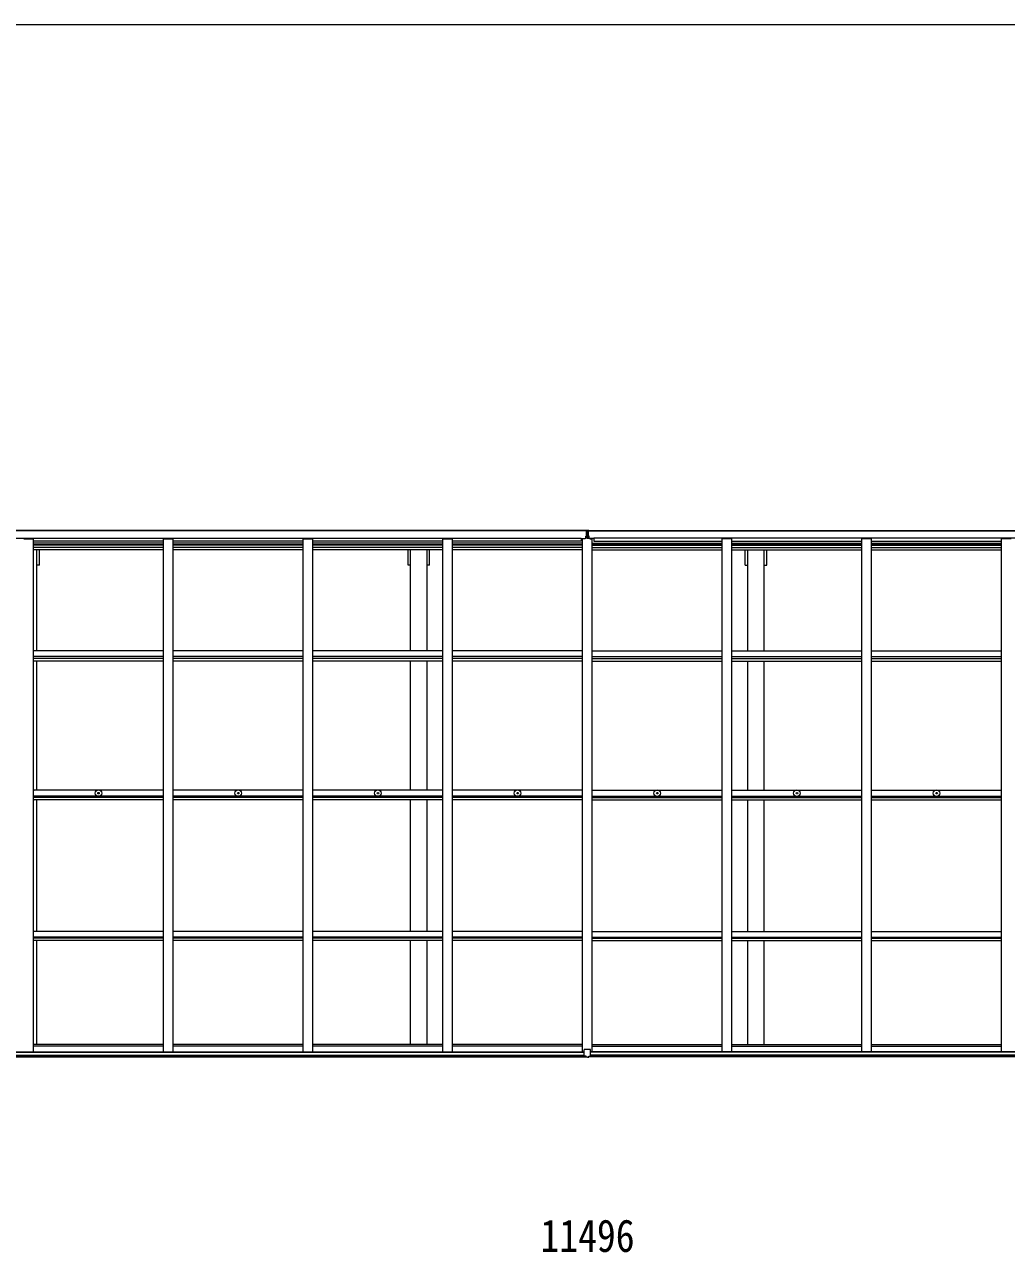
# Model space of a CAD drawing. Units: millimetres at full size, sheet at 1:35; details may follow other scales. Extents: x -9783 to 9892, y -6828 to 6752.
# Drawn here: x -395 to 4638, y 458 to 6752 of the extents above; entities that cross this region are included whole.
import ezdxf
from ezdxf.enums import TextEntityAlignment as Align

# ---------------------------------------------------------------- set-up
doc = ezdxf.new("R2010")
doc.units = ezdxf.units.MM
doc.header["$LTSCALE"] = 35
for name, color, linetype, lineweight in [('0-1_本体', 4, 'Continuous', 9), ('0-2_部品', 7, 'Continuous', 9), ('0-3_ELV2', 7, 'Continuous', 9), ('0-A_寸法', 6, 'Continuous', 9), ('F-0_240', 7, 'Continuous', 9)]:
    doc.layers.add(name, color=color, linetype=linetype, lineweight=lineweight)
doc.styles.add('ＭＳ ゴシック', font='')
doc.styles.get('ＭＳ ゴシック').set_extended_font_data('MS Gothic')

msp = doc.modelspace()

# ---------------------------------------------------------------- linework, layer by layer
at = {"layer": '0-1_本体'}
for p, q in [((2488.37, 4158.62), (-3236.63, 4158.62)), ((2488.38, 4156.55), (-3236.63, 4156.55)), ((2491.37, 4158.62), (8216.37, 4158.62)), ((2491.37, 4156.55), (8216.37, 4156.55)), ((-3205.63, 4118.35), (2457.37, 4118.35)), ((-399.13, 4116.32), (-349.13, 4116.32)), ((-349.13, 1486.4), (-349.13, 4116.32)), ((316.87, 4103.28), (-349.13, 4103.28)), ((316.87, 4093.91), (-349.13, 4093.91)), ((316.87, 4116.32), (366.87, 4116.32)), ((316.87, 1486.4), (316.87, 4116.32)), ((366.87, 1486.4), (366.87, 4116.32)), ((1032.87, 4103.28), (366.87, 4103.28)), ((1032.87, 4093.91), (366.87, 4093.91)), ((1032.87, 4116.32), (1082.87, 4116.32)), ((1032.87, 1486.4), (1032.87, 4116.32)), ((1082.87, 1486.4), (1082.87, 4116.32)), ((1748.87, 4103.28), (1082.87, 4103.28)), ((1748.87, 4093.91), (1082.87, 4093.91)), ((1748.87, 4116.32), (1798.87, 4116.32)), ((1748.87, 1486.4), (1748.87, 4116.32)), ((1798.87, 1486.4), (1798.87, 4116.32)), ((2457.37, 4103.28), (1798.87, 4103.28)), ((2464.87, 4093.91), (1798.87, 4093.91)), ((2457.37, 4118.35), (2457.37, 4103.28)), ((2464.87, 1486.4), (2464.87, 4116.32)), ((2477.87, 4116.32), (2464.87, 4116.32)), ((2501.87, 4116.32), (2514.87, 4116.32)), ((2514.87, 1486.4), (2514.87, 4116.32)), ((2514.87, 4093.91), (3180.87, 4093.91)), ((2522.37, 4118.35), (2522.37, 4103.28)), ((8185.37, 4118.35), (2522.37, 4118.35)), ((2522.37, 4103.28), (3180.87, 4103.28)), ((3230.87, 4116.32), (3180.87, 4116.32)), ((3180.87, 1486.4), (3180.87, 4116.32)), ((3230.87, 1486.4), (3230.87, 4116.32)), ((3230.87, 4103.28), (3896.87, 4103.28)), ((3230.87, 4093.91), (3896.87, 4093.91)), ((3946.87, 4116.32), (3896.87, 4116.32)), ((3896.87, 1486.4), (3896.87, 4116.32)), ((3946.87, 1486.4), (3946.87, 4116.32)), ((3946.87, 4103.28), (4612.87, 4103.28)), ((3946.87, 4093.91), (4612.87, 4093.91)), ((4662.87, 4116.32), (4612.87, 4116.32)), ((4612.87, 1486.4), (4612.87, 4116.32)), ((-349.13, 4086.84), (316.87, 4086.84)), ((316.87, 4083.06), (-349.13, 4083.06)), ((316.87, 4071.71), (-349.13, 4071.71)), ((316.87, 4058.89), (-349.13, 4058.89)), ((-331.63, 3541.32), (-331.63, 4058.89)), ((-319.13, 3980.12), (-319.13, 4058.89)), ((366.87, 4086.84), (1032.87, 4086.84)), ((1032.87, 4083.06), (366.87, 4083.06)), ((1032.87, 4071.71), (366.87, 4071.71)), ((1032.87, 4058.89), (366.87, 4058.89)), ((1082.87, 4086.84), (1748.87, 4086.84)), ((1748.87, 4083.06), (1082.87, 4083.06)), ((1748.87, 4071.71), (1082.87, 4071.71)), ((1748.87, 4058.89), (1082.87, 4058.89)), ((1583.37, 3541.32), (1583.37, 4058.89)), ((1668.37, 3541.32), (1668.37, 4058.89)), ((1680.87, 3980.12), (1680.87, 4058.89)), ((1798.87, 4086.84), (2464.87, 4086.84)), ((2464.87, 4083.06), (1798.87, 4083.06)), ((2464.87, 4071.71), (1798.87, 4071.71)), ((2464.87, 4058.89), (1798.87, 4058.89)), ((3180.87, 4086.84), (2514.87, 4086.84)), ((2514.87, 4083.06), (3180.87, 4083.06)), ((2514.87, 4071.71), (3180.87, 4071.71)), ((2514.87, 4058.89), (3180.87, 4058.89)), ((3896.87, 4086.84), (3230.87, 4086.84)), ((3230.87, 4083.06), (3896.87, 4083.06)), ((3230.87, 4071.71), (3896.87, 4071.71)), ((3230.87, 4058.89), (3896.87, 4058.89)), ((3298.87, 3980.12), (3298.87, 4058.89)), ((3311.37, 3541.32), (3311.37, 4058.89)), ((3396.37, 3541.32), (3396.37, 4058.89)), ((4612.87, 4086.84), (3946.87, 4086.84)), ((3946.87, 4083.06), (4612.87, 4083.06)), ((3946.87, 4071.71), (4612.87, 4071.71)), ((3946.87, 4058.89), (4612.87, 4058.89)), ((-319.13, 3980.12), (-331.63, 3980.12)), ((1680.87, 3980.12), (1668.37, 3980.12)), ((3298.87, 3980.12), (3311.37, 3980.12)), ((316.87, 3541.02), (-349.13, 3541.02)), ((1032.87, 3541.02), (366.87, 3541.02)), ((1748.87, 3541.02), (1082.87, 3541.02)), ((2464.87, 3541.02), (1798.87, 3541.02)), ((2514.87, 3541.02), (3180.87, 3541.02)), ((3230.87, 3541.02), (3896.87, 3541.02)), ((3946.87, 3541.02), (4612.87, 3541.02)), ((316.87, 3512.06), (-349.13, 3512.06)), ((316.87, 3501.95), (-349.13, 3501.95)), ((316.87, 3489.09), (-349.13, 3489.09)), ((-331.63, 2826.54), (-331.63, 3489.36)), ((1032.87, 3512.06), (366.87, 3512.06)), ((1032.87, 3501.95), (366.87, 3501.95)), ((1032.87, 3489.09), (366.87, 3489.09)), ((1748.87, 3512.06), (1082.87, 3512.06)), ((1748.87, 3501.95), (1082.87, 3501.95)), ((1748.87, 3489.09), (1082.87, 3489.09)), ((1583.37, 2826.54), (1583.37, 3489.36)), ((1668.37, 2826.54), (1668.37, 3489.36)), ((2464.87, 3512.06), (1798.87, 3512.06)), ((2464.87, 3501.95), (1798.87, 3501.95)), ((2464.87, 3489.09), (1798.87, 3489.09)), ((2514.87, 3512.06), (3180.87, 3512.06)), ((2514.87, 3501.95), (3180.87, 3501.95)), ((2514.87, 3489.09), (3180.87, 3489.09)), ((3230.87, 3512.06), (3896.87, 3512.06)), ((3230.87, 3501.95), (3896.87, 3501.95)), ((3230.87, 3489.09), (3896.87, 3489.09)), ((3311.37, 2826.54), (3311.37, 3489.36)), ((3396.37, 2826.54), (3396.37, 3489.36)), ((3946.87, 3512.06), (4612.87, 3512.06)), ((3946.87, 3501.95), (4612.87, 3501.95)), ((3946.87, 3489.09), (4612.87, 3489.09)), ((316.87, 2826.61), (-349.13, 2826.61)), ((-349.13, 2826.61), (-346.63, 2826.61)), ((316.87, 2797.18), (-349.13, 2797.18)), ((316.87, 2789.97), (-349.13, 2789.97)), ((-349.13, 2777.07), (-346.63, 2777.07)), ((316.87, 2777), (-349.13, 2777)), ((-331.63, 2102.63), (-331.63, 2776.99)), ((1032.87, 2826.61), (366.87, 2826.61)), ((1032.87, 2797.18), (366.87, 2797.18)), ((1032.87, 2789.97), (366.87, 2789.97)), ((1032.87, 2777), (366.87, 2777)), ((1748.87, 2826.61), (1082.87, 2826.61)), ((1748.87, 2797.18), (1082.87, 2797.18)), ((1748.87, 2789.97), (1082.87, 2789.97)), ((1748.87, 2777), (1082.87, 2777)), ((1583.37, 2102.63), (1583.37, 2776.99)), ((1668.37, 2102.63), (1668.37, 2776.99)), ((2464.87, 2826.61), (1798.87, 2826.61)), ((2464.87, 2797.18), (1798.87, 2797.18)), ((2464.87, 2789.97), (1798.87, 2789.97)), ((2464.87, 2777), (1798.87, 2777)), ((2514.87, 2826.61), (3180.87, 2826.61)), ((2514.87, 2797.18), (3180.87, 2797.18)), ((2514.87, 2789.97), (3180.87, 2789.97)), ((2514.87, 2777), (3180.87, 2777)), ((3230.87, 2826.61), (3896.87, 2826.61)), ((3230.87, 2797.18), (3896.87, 2797.18)), ((3230.87, 2789.97), (3896.87, 2789.97)), ((3230.87, 2777), (3896.87, 2777)), ((3311.37, 2102.63), (3311.37, 2776.99)), ((3396.37, 2102.63), (3396.37, 2776.99)), ((3946.87, 2826.61), (4612.87, 2826.61)), ((3946.87, 2797.18), (4612.87, 2797.18)), ((3946.87, 2789.97), (4612.87, 2789.97)), ((3946.87, 2777), (4612.87, 2777)), ((316.87, 2102.68), (-349.13, 2102.68)), ((1032.87, 2102.68), (366.87, 2102.68)), ((1748.87, 2102.68), (1082.87, 2102.68)), ((2464.87, 2102.68), (1798.87, 2102.68)), ((2514.87, 2102.68), (3180.87, 2102.68)), ((3230.87, 2102.68), (3896.87, 2102.68)), ((3946.87, 2102.68), (4612.87, 2102.68)), ((316.87, 2072.89), (-349.13, 2072.89)), ((316.87, 2068.92), (-349.13, 2068.92)), ((316.87, 2055.89), (-349.13, 2055.89)), ((-331.63, 1523.64), (-331.63, 2055.56)), ((1032.87, 2072.89), (366.87, 2072.89)), ((1032.87, 2068.92), (366.87, 2068.92)), ((1032.87, 2055.89), (366.87, 2055.89)), ((1748.87, 2072.89), (1082.87, 2072.89)), ((1748.87, 2068.92), (1082.87, 2068.92)), ((1748.87, 2055.89), (1082.87, 2055.89)), ((1583.37, 1523.64), (1583.37, 2055.56)), ((1668.37, 1523.64), (1668.37, 2055.56)), ((2464.87, 2072.89), (1798.87, 2072.89)), ((2464.87, 2068.92), (1798.87, 2068.92)), ((2464.87, 2055.89), (1798.87, 2055.89)), ((2514.87, 2072.89), (3180.87, 2072.89)), ((2514.87, 2068.92), (3180.87, 2068.92)), ((2514.87, 2055.89), (3180.87, 2055.89)), ((3230.87, 2072.89), (3896.87, 2072.89)), ((3230.87, 2068.92), (3896.87, 2068.92)), ((3230.87, 2055.89), (3896.87, 2055.89)), ((3311.37, 1523.64), (3311.37, 2055.56)), ((3396.37, 1523.64), (3396.37, 2055.56)), ((3946.87, 2072.89), (4612.87, 2072.89)), ((3946.87, 2068.92), (4612.87, 2068.92)), ((3946.87, 2055.89), (4612.87, 2055.89)), ((316.87, 1523.64), (-349.13, 1523.64)), ((316.87, 1514.51), (-349.13, 1514.51)), ((1032.87, 1523.64), (366.87, 1523.64)), ((1032.87, 1514.51), (366.87, 1514.51)), ((1748.87, 1523.64), (1082.87, 1523.64)), ((1748.87, 1514.51), (1082.87, 1514.51)), ((2464.56, 1523.64), (1798.87, 1523.64)), ((2464.29, 1514.51), (1798.87, 1514.51)), ((2515.18, 1523.64), (3180.87, 1523.64)), ((2515.46, 1514.51), (3180.87, 1514.51)), ((3230.87, 1523.64), (3896.87, 1523.64)), ((3230.87, 1514.51), (3896.87, 1514.51)), ((3946.87, 1523.64), (4612.87, 1523.64)), ((3946.87, 1514.51), (4612.87, 1514.51)), ((-3231.63, 1461.9), (2483.37, 1461.9)), ((-3231.63, 1460.96), (2483.37, 1460.96)), ((-3222.16, 1486.4), (2473.91, 1486.4)), ((-3221.63, 1484.05), (2473.37, 1484.05)), ((-3221.63, 1468.39), (2473.37, 1468.39)), ((8211.37, 1461.9), (2496.37, 1461.9)), ((8211.37, 1460.96), (2496.37, 1460.96)), ((8201.91, 1486.4), (2505.83, 1486.4)), ((8201.37, 1484.05), (2506.37, 1484.05)), ((8201.37, 1468.39), (2506.37, 1468.39))]:
    msp.add_line(p, q, dxfattribs=at)
for points in [[(1583.37, 3980.12), (1570.87, 3980.12), (1570.87, 4058.89)], [(3396.37, 3980.12), (3408.87, 3980.12), (3408.87, 4058.89)]]:
    msp.add_lwpolyline(points, dxfattribs=at)
at = {"layer": '0-2_部品'}
for p, q in [((2457.37, 4116.94), (2477.87, 4116.94)), ((2522.37, 4116.94), (2501.87, 4116.94)), ((-18.37, 2812.41), (-17.26, 2812.43)), ((-18.37, 2811.41), (-17.26, 2811.39)), ((-17.26, 2812.43), (-16.75, 2812.53)), ((-17.26, 2811.39), (-16.75, 2811.29)), ((-16.65, 2813.04), (-16.75, 2812.53)), ((-16.65, 2810.77), (-16.75, 2811.29)), ((-16.63, 2814.15), (-16.65, 2813.04)), ((-16.63, 2809.66), (-16.65, 2810.77)), ((-15.63, 2814.15), (-15.61, 2813.04)), ((-15.63, 2809.66), (-15.61, 2810.77)), ((-15.61, 2813.04), (-15.51, 2812.53)), ((-15.61, 2810.77), (-15.51, 2811.29)), ((-14.99, 2812.43), (-15.51, 2812.53)), ((-14.99, 2811.39), (-15.51, 2811.29)), ((-13.88, 2812.41), (-14.99, 2812.43)), ((-13.88, 2811.41), (-14.99, 2811.39)), ((697.63, 2812.41), (698.74, 2812.43)), ((697.63, 2811.41), (698.74, 2811.39)), ((698.74, 2812.43), (699.25, 2812.53)), ((698.74, 2811.39), (699.25, 2811.29)), ((699.35, 2813.04), (699.25, 2812.53)), ((699.35, 2810.77), (699.25, 2811.29)), ((699.37, 2814.15), (699.35, 2813.04)), ((699.37, 2809.66), (699.35, 2810.77)), ((700.37, 2814.15), (700.39, 2813.04)), ((700.37, 2809.66), (700.39, 2810.77)), ((700.39, 2813.04), (700.49, 2812.53)), ((700.39, 2810.77), (700.49, 2811.29)), ((701.01, 2812.43), (700.49, 2812.53)), ((701.01, 2811.39), (700.49, 2811.29)), ((702.12, 2812.41), (701.01, 2812.43)), ((702.12, 2811.41), (701.01, 2811.39)), ((1413.63, 2812.41), (1414.74, 2812.43)), ((1413.63, 2811.41), (1414.74, 2811.39)), ((1414.74, 2812.43), (1415.25, 2812.53)), ((1414.74, 2811.39), (1415.25, 2811.29)), ((1415.35, 2813.04), (1415.25, 2812.53)), ((1415.35, 2810.77), (1415.25, 2811.29)), ((1415.37, 2814.15), (1415.35, 2813.04)), ((1415.37, 2809.66), (1415.35, 2810.77)), ((1416.37, 2814.15), (1416.39, 2813.04)), ((1416.37, 2809.66), (1416.39, 2810.77)), ((1416.39, 2813.04), (1416.49, 2812.53)), ((1416.39, 2810.77), (1416.49, 2811.29)), ((1417.01, 2812.43), (1416.49, 2812.53)), ((1417.01, 2811.39), (1416.49, 2811.29)), ((1418.12, 2812.41), (1417.01, 2812.43)), ((1418.12, 2811.41), (1417.01, 2811.39)), ((2129.63, 2812.41), (2130.74, 2812.43)), ((2129.63, 2811.41), (2130.74, 2811.39)), ((2130.74, 2812.43), (2131.25, 2812.53)), ((2130.74, 2811.39), (2131.25, 2811.29)), ((2131.35, 2813.04), (2131.25, 2812.53)), ((2131.35, 2810.77), (2131.25, 2811.29)), ((2131.37, 2814.15), (2131.35, 2813.04)), ((2131.37, 2809.66), (2131.35, 2810.77)), ((2132.37, 2814.15), (2132.39, 2813.04)), ((2132.37, 2809.66), (2132.39, 2810.77)), ((2132.39, 2813.04), (2132.49, 2812.53)), ((2132.39, 2810.77), (2132.49, 2811.29)), ((2133.01, 2812.43), (2132.49, 2812.53)), ((2133.01, 2811.39), (2132.49, 2811.29)), ((2134.12, 2812.41), (2133.01, 2812.43)), ((2134.12, 2811.41), (2133.01, 2811.39)), ((2845.63, 2812.41), (2846.73, 2812.43)), ((2845.63, 2811.41), (2846.73, 2811.39)), ((2846.73, 2812.43), (2847.25, 2812.53)), ((2846.73, 2811.39), (2847.25, 2811.29)), ((2847.35, 2813.04), (2847.25, 2812.53)), ((2847.35, 2810.77), (2847.25, 2811.29)), ((2847.37, 2814.15), (2847.35, 2813.04)), ((2847.37, 2809.66), (2847.35, 2810.77)), ((2848.37, 2814.15), (2848.39, 2813.04)), ((2848.37, 2809.66), (2848.39, 2810.77)), ((2848.39, 2813.04), (2848.49, 2812.53)), ((2848.39, 2810.77), (2848.49, 2811.29)), ((2849.01, 2812.43), (2848.49, 2812.53)), ((2849.01, 2811.39), (2848.49, 2811.29)), ((2850.12, 2812.41), (2849.01, 2812.43)), ((2850.12, 2811.41), (2849.01, 2811.39)), ((3561.63, 2812.41), (3562.73, 2812.43)), ((3561.63, 2811.41), (3562.73, 2811.39)), ((3562.73, 2812.43), (3563.25, 2812.53)), ((3562.73, 2811.39), (3563.25, 2811.29)), ((3563.35, 2813.04), (3563.25, 2812.53)), ((3563.35, 2810.77), (3563.25, 2811.29)), ((3563.37, 2814.15), (3563.35, 2813.04)), ((3563.37, 2809.66), (3563.35, 2810.77)), ((3564.37, 2814.15), (3564.39, 2813.04)), ((3564.37, 2809.66), (3564.39, 2810.77)), ((3564.39, 2813.04), (3564.49, 2812.53)), ((3564.39, 2810.77), (3564.49, 2811.29)), ((3565.01, 2812.43), (3564.49, 2812.53)), ((3565.01, 2811.39), (3564.49, 2811.29)), ((3566.12, 2812.41), (3565.01, 2812.43)), ((3566.12, 2811.41), (3565.01, 2811.39)), ((4277.63, 2812.41), (4278.73, 2812.43)), ((4277.63, 2811.41), (4278.73, 2811.39)), ((4278.73, 2812.43), (4279.25, 2812.53)), ((4278.73, 2811.39), (4279.25, 2811.29)), ((4279.35, 2813.04), (4279.25, 2812.53)), ((4279.35, 2810.77), (4279.25, 2811.29)), ((4279.37, 2814.15), (4279.35, 2813.04)), ((4279.37, 2809.66), (4279.35, 2810.77)), ((4280.37, 2814.15), (4280.39, 2813.04)), ((4280.37, 2809.66), (4280.39, 2810.77)), ((4280.39, 2813.04), (4280.49, 2812.53)), ((4280.39, 2810.77), (4280.49, 2811.29)), ((4281.01, 2812.43), (4280.49, 2812.53)), ((4281.01, 2811.39), (4280.49, 2811.29)), ((4282.12, 2812.41), (4281.01, 2812.43)), ((4282.12, 2811.41), (4281.01, 2811.39))]:
    msp.add_line(p, q, dxfattribs=at)
for centre, radius in [((-16.13, 2811.91), 17), ((-16.13, 2811.91), 4), ((699.87, 2811.91), 17), ((699.87, 2811.91), 4), ((1415.87, 2811.91), 17), ((1415.87, 2811.91), 4), ((2131.87, 2811.91), 17), ((2131.87, 2811.91), 4), ((2847.87, 2811.91), 17), ((2847.87, 2811.91), 4), ((3563.87, 2811.91), 17), ((3563.87, 2811.91), 4), ((4279.87, 2811.91), 17), ((4279.87, 2811.91), 4)]:
    msp.add_circle(centre, radius, dxfattribs=at)
for centre, start, end in [((-16.13, 2811.91), 167.44414, 192.55586), ((-16.13, 2811.91), 77.44414, 102.55586), ((-16.13, 2811.91), 257.44414, 282.55586), ((-16.13, 2811.91), 347.44414, 12.55586), ((699.87, 2811.91), 167.44414, 192.55586), ((699.87, 2811.91), 77.44414, 102.55586), ((699.87, 2811.91), 257.44414, 282.55586), ((699.87, 2811.91), 347.44414, 12.55586), ((1415.87, 2811.91), 167.44414, 192.55586), ((1415.87, 2811.91), 77.44414, 102.55586), ((1415.87, 2811.91), 257.44414, 282.55586), ((1415.87, 2811.91), 347.44414, 12.55586), ((2131.87, 2811.91), 167.44414, 192.55586), ((2131.87, 2811.91), 77.44414, 102.55586), ((2131.87, 2811.91), 257.44414, 282.55586), ((2131.87, 2811.91), 347.44414, 12.55586), ((2847.87, 2811.91), 167.44414, 192.55586), ((2847.87, 2811.91), 77.44414, 102.55586), ((2847.87, 2811.91), 257.44414, 282.55586), ((2847.87, 2811.91), 347.44414, 12.55586), ((3563.87, 2811.91), 167.44414, 192.55586), ((3563.87, 2811.91), 77.44414, 102.55586), ((3563.87, 2811.91), 257.44414, 282.55586), ((3563.87, 2811.91), 347.44414, 12.55586), ((4279.87, 2811.91), 167.44414, 192.55586), ((4279.87, 2811.91), 77.44414, 102.55586), ((4279.87, 2811.91), 257.44414, 282.55586), ((4279.87, 2811.91), 347.44414, 12.55586)]:
    msp.add_arc(centre, 2.3, start, end, dxfattribs=at)
at = {"layer": '0-3_ELV2'}
for p, q in [((2483.37, 4160.15), (2488.22, 4160.45)), ((2483.37, 4157.15), (2483.37, 4160.15)), ((2488.37, 4157.45), (2483.37, 4157.15)), ((2483.37, 4155.65), (2483.37, 4157.15)), ((2484.37, 4154.65), (2488.37, 4154.65)), ((2484.37, 4152.82), (2484.37, 4154.65)), ((2488.22, 4160.45), (2489.87, 4160.55)), ((2489.87, 4157.54), (2488.37, 4157.45)), ((2488.37, 4154.65), (2488.37, 4157.45)), ((2488.37, 4154.65), (2488.37, 4143.93)), ((2489.87, 4160.55), (2489.87, 4157.54)), ((2496.37, 4157.14), (2489.87, 4157.54)), ((2491.37, 4154.65), (2495.37, 4154.65)), ((2491.37, 4154.65), (2491.37, 4143.93)), ((2495.37, 4152.75), (2495.37, 4154.65)), ((2496.37, 4155.65), (2496.37, 4157.14)), ((2481.37, 4129.09), (2488.37, 4129.15)), ((2481.37, 4127.71), (2488.37, 4127.65)), ((2481.37, 4116.32), (2481.37, 4127.21)), ((2484.37, 4152.82), (2488.37, 4152.75)), ((2484.37, 4149.22), (2484.37, 4152.82)), ((2484.37, 4149.22), (2488.37, 4149.15)), ((2484.37, 4140.98), (2484.37, 4149.22)), ((2484.37, 4140.98), (2488.37, 4140.95)), ((2484.37, 4129.12), (2484.37, 4140.98)), ((2488.37, 4143.93), (2491.37, 4143.93)), ((2488.37, 4136.86), (2488.37, 4143.93)), ((2488.37, 4136.86), (2491.37, 4136.86)), ((2488.37, 4127.22), (2488.37, 4136.86)), ((2488.37, 4127.22), (2491.37, 4127.22)), ((2488.37, 4120.15), (2488.37, 4127.22)), ((2488.37, 4120.15), (2491.37, 4120.15)), ((2488.37, 4120.15), (2488.37, 4116.32)), ((2491.37, 4152.75), (2495.37, 4152.75)), ((2491.37, 4136.86), (2491.37, 4143.93)), ((2491.37, 4127.22), (2491.37, 4136.86)), ((2498.37, 4128.59), (2491.37, 4128.65)), ((2491.37, 4120.15), (2491.37, 4127.22)), ((2491.37, 4120.15), (2491.37, 4116.32)), ((2495.37, 4129.12), (2495.37, 4140.95)), ((2498.37, 4127.71), (2498.37, 4128.59)), ((2498.37, 4116.32), (2498.37, 4127.21)), ((2473.37, 1464.57), (2473.37, 1496.89)), ((2473.37, 1464.57), (2473.37, 1464.54)), ((2505.37, 1497.89), (2474.37, 1497.89)), ((2483.37, 1463.8), (2474.37, 1463.86)), ((2496.37, 1463.8), (2505.37, 1463.86)), ((2506.37, 1464.57), (2506.37, 1496.89)), ((2506.37, 1464.57), (2506.37, 1464.54))]:
    msp.add_line(p, q, dxfattribs=at)
for points in [[(2489.87, 4160.55), (2496.37, 4160.15), (2496.37, 4157.14)], [(2488.37, 4128.65), (2481.37, 4128.59), (2481.37, 4129.09)], [(2488.37, 4127.15), (2481.37, 4127.21), (2481.37, 4127.71), (2481.37, 4128.59)], [(2491.37, 4149.15), (2495.37, 4149.15), (2495.37, 4152.75)], [(2491.37, 4140.95), (2495.37, 4140.95), (2495.37, 4149.15)], [(2491.37, 4129.15), (2498.37, 4129.09), (2498.37, 4128.59)], [(2491.37, 4127.65), (2498.37, 4127.71), (2498.37, 4127.21), (2491.37, 4127.15)], [(2489.87, 1458.38), (2483.37, 1458.77), (2483.37, 1463.8)], [(2489.87, 1458.38), (2496.37, 1458.77), (2496.37, 1463.8)]]:
    msp.add_lwpolyline(points, dxfattribs=at)
for centre, start, end in [((2484.37, 4155.65), 180, 270), ((2495.37, 4155.65), 270, 0), ((2474.37, 1496.89), 90, 180), ((2505.37, 1496.89), 0, 90)]:
    msp.add_arc(centre, 1, start, end, dxfattribs=at)
for centre, major_axis, ratio, start_param, end_param in [((2488.4, 4157.45), (0.18, -2.99), 0.008711, 3.1415927, 4.7113235), ((2316.5, 4146.94), (171.87, 10.52), 0.017422, 6.2821194, 6.2831848), ((2474.37, 1464.57), (1, -0.012), 0.707053, 3.2044821, 4.7211143), ((2505.37, 1464.57), (-1, -0.012), 0.707053, 1.562071, 3.0787032)]:
    msp.add_ellipse(centre, major_axis=major_axis, ratio=ratio, start_param=start_param, end_param=end_param, dxfattribs=at)
at = {"layer": 'F-0_240', "color": 5}
msp.add_line((-9783.03, 6751.9), (9396.97, 6751.9), dxfattribs=at)

# ---------------------------------------------------------------- texts
at = {"layer": '0-A_寸法', "color": 7, "style": 'ＭＳ ゴシック', "width": 0.85}
msp.add_text('11496', height=166.8, dxfattribs=at).set_placement((2249.25, 410.26), align=Align.BOTTOM_LEFT)

doc.saveas('drawing.dxf')
